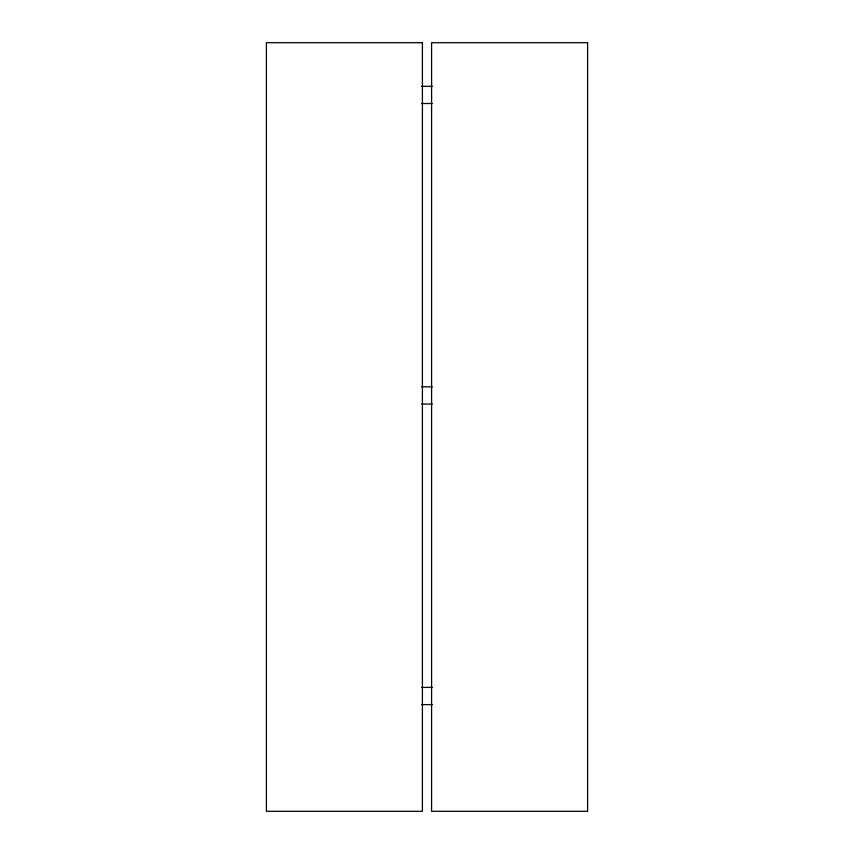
<?xml version="1.0" encoding="UTF-8"?>
<svg xmlns="http://www.w3.org/2000/svg" width="854" height="854" viewBox="0 0 854 854"><rect width="100%" height="100%" fill="white"/><g stroke="black" fill="none" stroke-linecap="round" stroke-linejoin="round"><path stroke-width="1.28" d="M421.684 86.297L432.316 86.297M421.684 103.505L432.316 103.505M421.684 386.851L432.316 386.851M421.684 404.059L432.316 404.059M421.684 687.406L432.316 687.406M421.684 704.614L432.316 704.614M422.41 42.7L266.395 42.7L266.395 811.3L422.41 811.3L422.41 42.7M587.605 42.7L431.59 42.7L431.59 811.3L587.605 811.3L587.605 42.7"/></g></svg>
